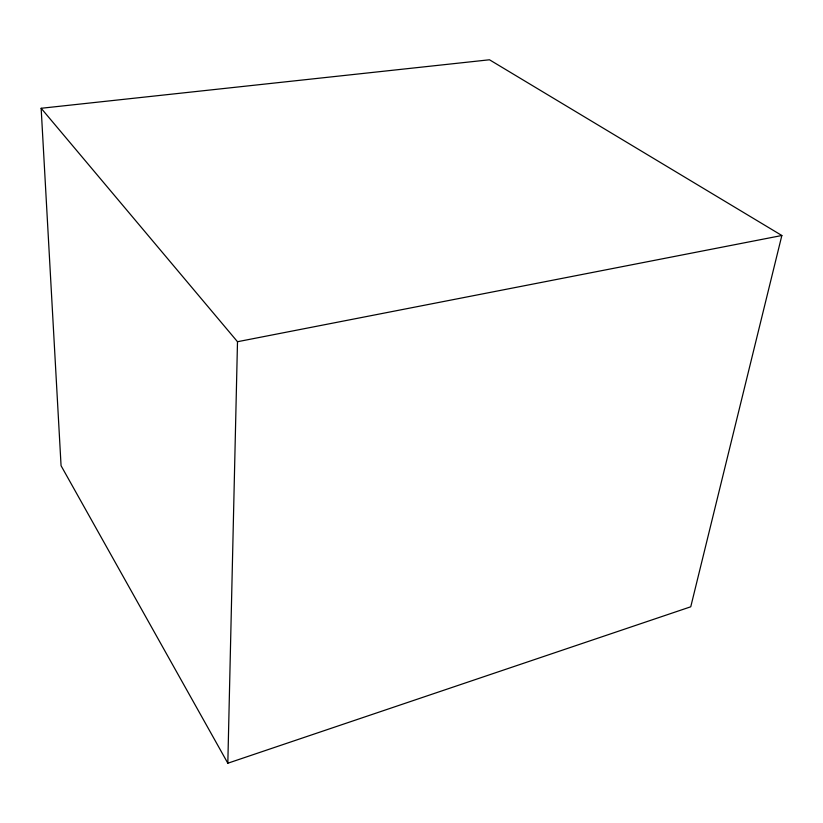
<?xml version="1.0" encoding="UTF-8"?>
<svg xmlns="http://www.w3.org/2000/svg" width="823" height="823" viewBox="0 0 823 823"><rect width="100%" height="100%" fill="white"/><g stroke="black" fill="none" stroke-linecap="round" stroke-linejoin="round"><path stroke-width="1.23" d="M227.827 763.219L237.497 341.72L41.15 108.276L489.49 59.781L781.85 235.501L690.754 606.788L227.827 763.219L61.067 465.715L41.15 108.276M237.497 341.72L781.85 235.501"/></g></svg>
